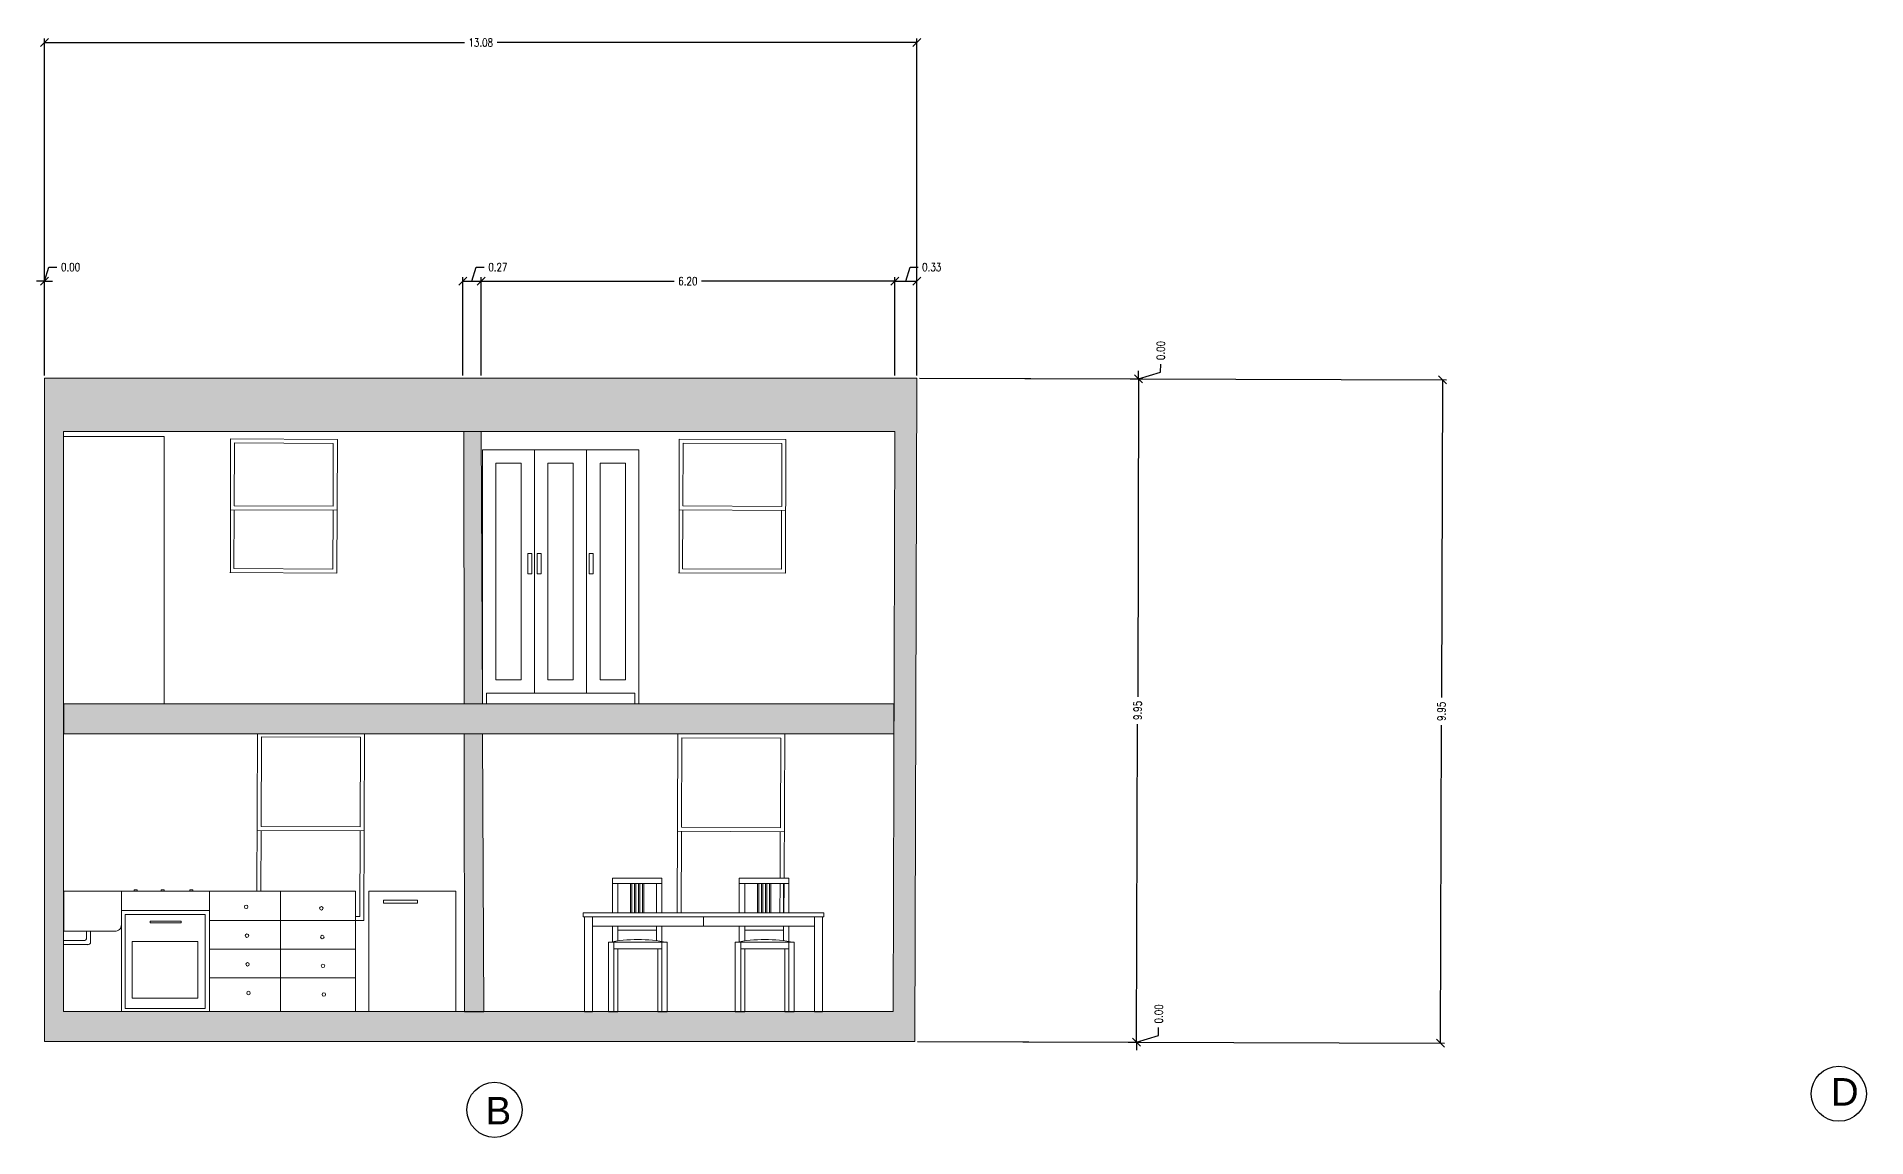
# Model space of a CAD drawing. Header units: inches. Extents: x 8.3 to 92.5, y 22.4 to 41.4.
# Drawn here: x 65.04 to 92.48, y 22.53 to 39.04 of the extents above; entities that cross this region are included whole.
import ezdxf

# ---------------------------------------------------------------- set-up
doc = ezdxf.new("R2010")
doc.units = ezdxf.units.IN
doc.header["$MEASUREMENT"] = 0
doc.layers.get('DEFPOINTS').update_dxf_attribs({"color": 210})
doc.layers.add('A-ELEV-MBE1', color=7, linetype='Continuous', lineweight=35)
doc.styles.add('E-ROMANS', font='romans.shx', dxfattribs={"width": 0.8})
doc.styles.get("Standard").update_dxf_attribs({"font": 'Arial.ttf'})
doc.dimstyles.new('E-0100_ARW_18', dxfattribs={"dimscale": 0.001, "dimtxt": 180, "dimasz": 180, "dimexe": 90, "dimexo": 60, "dimgap": 90, "dimtad": 0, "dimzin": 0, "dimdsep": 46, "dimtxsty": 'E-ROMANS', "dimblk": 'OPEN90', "dimcen": 90, "dimclrd": 256, "dimclre": 256, "dimclrt": 256, "dimadec": 0, "dimazin": 0, "dimtfac": 1, "dimtmove": 1, "dimatfit": 3, "dimldrblk": 'OPEN90', "dimfxl": 1, "dimtfill": 1, "dimtolj": 1, "dimtzin": 0, "dimarcsym": 0})

# ---------------------------------------------------------------- blocks, each defined once
blk = doc.blocks.new('_Oblique')
at = {"color": 0, "linetype": 'ByBlock', "lineweight": -2}
blk.add_line((-0.5, -0.5), (0.5, 0.5), dxfattribs=at)
blk = doc.blocks.new('*D167')
at = {"lineweight": -2, "transparency": 16777216}
for p, q in [((78.28, 33.915), (86.181, 33.891)), ((78.249, 23.966), (86.151, 23.942))]:
    blk.add_line(p, q, dxfattribs=at)
at = {"transparency": 16777216}
for p, q in [((86.121, 33.891), (86.107, 29.123)), ((86.091, 23.942), (86.106, 28.71))]:
    blk.add_line(p, q, dxfattribs=at)
at = {"layer": 'DEFPOINTS', "color": 0, "transparency": 16777216}
for p in [(78.24, 33.915), (78.209, 23.966), (86.091, 23.942)]:
    blk.add_point(p, dxfattribs=at)
at = {"transparency": 16777216, "xscale": 0.12, "yscale": 0.12, "zscale": 0.12}
for p, rotation in [((86.121, 33.891), 89.82543354438003), ((86.091, 23.942), 269.82543354438)]:
    blk.add_blockref('_Oblique', p, dxfattribs=dict(at, rotation=rotation))
at = {"lineweight": 9, "transparency": 16777216, "insert": (86.106, 28.917), "char_height": 0.12, "attachment_point": 5, "rotation": 89.8254, "style": 'E-ROMANS', "bg_fill": 3, "box_fill_scale": 1.25, "bg_fill_color": 256, "bg_fill_true_color": 13158600, "bg_fill_transparency": 0}
blk.add_mtext('\\A1;9.95', dxfattribs=at)
blk = doc.blocks.new('_Open90')
at = {"color": 0, "linetype": 'ByBlock', "lineweight": -2}
for p, q in [((0, 0), (-1, 0)), ((-0.5, 0.5), (0, 0)), ((0, 0), (-0.5, -0.5))]:
    blk.add_line(p, q, dxfattribs=at)
blk = doc.blocks.new('*D168')
at = {"lineweight": -2, "transparency": 16777216}
for p, q in [((65.157, 33.955), (65.157, 39.009)), ((78.24, 33.955), (78.24, 39.009))]:
    blk.add_line(p, q, dxfattribs=at)
at = {"transparency": 16777216}
for p, q in [((65.157, 38.949), (71.453, 38.949)), ((78.24, 38.949), (71.943, 38.949))]:
    blk.add_line(p, q, dxfattribs=at)
at = {"layer": 'DEFPOINTS', "color": 0, "transparency": 16777216}
for p in [(78.24, 38.949), (65.157, 33.915), (78.24, 33.915)]:
    blk.add_point(p, dxfattribs=at)
at = {"transparency": 16777216, "xscale": 0.12, "yscale": 0.12, "zscale": 0.12, "rotation": 180}
blk.add_blockref('_Oblique', (65.157, 38.949), dxfattribs=at)
at = {"transparency": 16777216, "xscale": 0.12, "yscale": 0.12, "zscale": 0.12}
blk.add_blockref('_Oblique', (78.24, 38.949), dxfattribs=at)
at = {"lineweight": 9, "transparency": 16777216, "insert": (71.698, 38.949), "char_height": 0.12, "attachment_point": 5, "style": 'E-ROMANS', "bg_fill": 3, "box_fill_scale": 1.25, "bg_fill_color": 256, "bg_fill_true_color": 13158600, "bg_fill_transparency": 0}
blk.add_mtext('\\A1;13.08', dxfattribs=at)
blk = doc.blocks.new('*D169')
at = {"transparency": 16777216}
for p, q in [((65.157, 35.371), (65.22, 35.581)), ((65.22, 35.581), (65.34, 35.581)), ((65.157, 35.371), (65.037, 35.371)), ((65.157, 35.371), (65.277, 35.371))]:
    blk.add_line(p, q, dxfattribs=at)
at = {"lineweight": -2, "transparency": 16777216}
blk.add_line((65.157, 33.955), (65.157, 35.431), dxfattribs=at)
blk.add_line((65.157, 33.955), (65.157, 35.431), dxfattribs=at)
at = {"layer": 'DEFPOINTS', "color": 0, "transparency": 16777216}
for p in [(65.157, 35.371), (65.157, 33.915), (65.157, 33.915)]:
    blk.add_point(p, dxfattribs=at)
at = {"transparency": 16777216, "xscale": 0.12, "yscale": 0.12, "zscale": 0.12}
blk.add_blockref('_Oblique', (65.157, 35.371), dxfattribs=at)
at = {"transparency": 16777216, "xscale": 0.12, "yscale": 0.12, "zscale": 0.12, "rotation": 180}
blk.add_blockref('_Oblique', (65.157, 35.371), dxfattribs=at)
at = {"lineweight": 9, "transparency": 16777216, "insert": (65.546, 35.581), "char_height": 0.12, "attachment_point": 5, "style": 'E-ROMANS', "bg_fill": 3, "box_fill_scale": 1.25, "bg_fill_color": 256, "bg_fill_true_color": 13158600, "bg_fill_transparency": 0}
blk.add_mtext('\\A1;0.00', dxfattribs=at)
blk = doc.blocks.new('*D147')
at = {"lineweight": -2, "transparency": 16777216}
for p, q in [((71.429, 33.955), (71.429, 35.431)), ((71.702, 33.955), (71.702, 35.431))]:
    blk.add_line(p, q, dxfattribs=at)
at = {"transparency": 16777216}
for p, q in [((71.566, 35.371), (71.629, 35.581)), ((71.629, 35.581), (71.749, 35.581)), ((71.429, 35.371), (71.702, 35.371))]:
    blk.add_line(p, q, dxfattribs=at)
at = {"layer": 'DEFPOINTS', "color": 0, "transparency": 16777216}
for p in [(71.429, 33.915), (71.702, 33.915)]:
    blk.add_point(p, dxfattribs=at)
at = {"transparency": 16777216, "xscale": 0.12, "yscale": 0.12, "zscale": 0.12, "rotation": 180}
blk.add_blockref('_Oblique', (71.429, 35.371), dxfattribs=at)
at = {"lineweight": 9, "transparency": 16777216, "insert": (71.955, 35.581), "char_height": 0.12, "attachment_point": 5, "style": 'E-ROMANS', "bg_fill": 3, "box_fill_scale": 1.25, "bg_fill_color": 256, "bg_fill_true_color": 13158600, "bg_fill_transparency": 0}
blk.add_mtext('\\A1;0.27', dxfattribs=at)
at = {"layer": 'DEFPOINTS', "color": 0, "transparency": 16777216}
blk.add_point((71.702, 35.371), dxfattribs=at)
at = {"transparency": 16777216, "xscale": 0.12, "yscale": 0.12, "zscale": 0.12}
blk.add_blockref('_Oblique', (71.702, 35.371), dxfattribs=at)
blk = doc.blocks.new('*D148')
at = {"lineweight": -2, "transparency": 16777216}
for p, q in [((71.702, 33.955), (71.702, 35.431)), ((77.906, 33.955), (77.906, 35.431))]:
    blk.add_line(p, q, dxfattribs=at)
at = {"transparency": 16777216}
for p, q in [((71.702, 35.371), (74.6, 35.371)), ((77.906, 35.371), (75.008, 35.371))]:
    blk.add_line(p, q, dxfattribs=at)
at = {"layer": 'DEFPOINTS', "color": 0, "transparency": 16777216}
for p in [(77.906, 35.371), (71.702, 33.915), (77.906, 33.915)]:
    blk.add_point(p, dxfattribs=at)
at = {"transparency": 16777216, "xscale": 0.12, "yscale": 0.12, "zscale": 0.12, "rotation": 180}
blk.add_blockref('_Oblique', (71.702, 35.371), dxfattribs=at)
at = {"transparency": 16777216, "xscale": 0.12, "yscale": 0.12, "zscale": 0.12}
blk.add_blockref('_Oblique', (77.906, 35.371), dxfattribs=at)
at = {"lineweight": 9, "transparency": 16777216, "insert": (74.804, 35.371), "char_height": 0.12, "attachment_point": 5, "style": 'E-ROMANS', "bg_fill": 3, "box_fill_scale": 1.25, "bg_fill_color": 256, "bg_fill_true_color": 13158600, "bg_fill_transparency": 0}
blk.add_mtext('\\A1;6.20', dxfattribs=at)
blk = doc.blocks.new('*D170')
at = {"lineweight": -2, "transparency": 16777216}
for p, q in [((77.906, 33.955), (77.906, 35.431)), ((78.24, 33.955), (78.24, 35.431))]:
    blk.add_line(p, q, dxfattribs=at)
at = {"transparency": 16777216}
for p, q in [((78.073, 35.371), (78.136, 35.581)), ((78.136, 35.581), (78.256, 35.581)), ((77.906, 35.371), (78.24, 35.371))]:
    blk.add_line(p, q, dxfattribs=at)
at = {"layer": 'DEFPOINTS', "color": 0, "transparency": 16777216}
for p in [(77.906, 33.915), (78.24, 33.915)]:
    blk.add_point(p, dxfattribs=at)
at = {"transparency": 16777216, "xscale": 0.12, "yscale": 0.12, "zscale": 0.12, "rotation": 180}
blk.add_blockref('_Oblique', (77.906, 35.371), dxfattribs=at)
at = {"lineweight": 9, "transparency": 16777216, "insert": (78.462, 35.581), "char_height": 0.12, "attachment_point": 5, "style": 'E-ROMANS', "bg_fill": 3, "box_fill_scale": 1.25, "bg_fill_color": 256, "bg_fill_true_color": 13158600, "bg_fill_transparency": 0}
blk.add_mtext('\\A1;0.33', dxfattribs=at)
at = {"layer": 'DEFPOINTS', "color": 0, "transparency": 16777216}
blk.add_point((78.24, 35.371), dxfattribs=at)
at = {"transparency": 16777216, "xscale": 0.12, "yscale": 0.12, "zscale": 0.12}
blk.add_blockref('_Oblique', (78.24, 35.371), dxfattribs=at)
blk = doc.blocks.new('*D177')
at = {"transparency": 16777216}
for p, q in [((81.895, 34.003), (81.896, 34.123)), ((81.565, 33.905), (81.565, 34.025)), ((81.565, 33.905), (81.895, 34.003)), ((81.565, 33.905), (81.565, 33.785))]:
    blk.add_line(p, q, dxfattribs=at)
at = {"lineweight": -2, "transparency": 16777216}
blk.add_line((78.28, 33.915), (81.625, 33.905), dxfattribs=at)
blk.add_line((78.28, 33.915), (81.625, 33.905), dxfattribs=at)
at = {"layer": 'DEFPOINTS', "color": 0, "transparency": 16777216}
for p in [(78.24, 33.915), (78.24, 33.915), (81.565, 33.905)]:
    blk.add_point(p, dxfattribs=at)
at = {"transparency": 16777216, "xscale": 0.12, "yscale": 0.12, "zscale": 0.12}
for rotation in [89.82543354438003, 269.8254335443801]:
    blk.add_blockref('_Oblique', (81.565, 33.905), dxfattribs=dict(at, rotation=rotation))
at = {"lineweight": 9, "transparency": 16777216, "insert": (81.896, 34.33), "char_height": 0.12, "attachment_point": 5, "rotation": 89.8254, "style": 'E-ROMANS', "bg_fill": 3, "box_fill_scale": 1.25, "bg_fill_color": 256, "bg_fill_true_color": 13158600, "bg_fill_transparency": 0}
blk.add_mtext('\\A1;0.00', dxfattribs=at)
blk = doc.blocks.new('*D149')
at = {"lineweight": -2, "transparency": 16777216}
for p, q in [((78.28, 33.915), (81.625, 33.905)), ((78.249, 23.966), (81.595, 23.956))]:
    blk.add_line(p, q, dxfattribs=at)
at = {"transparency": 16777216}
for p, q in [((81.565, 33.905), (81.551, 29.137)), ((81.535, 23.956), (81.549, 28.724))]:
    blk.add_line(p, q, dxfattribs=at)
at = {"layer": 'DEFPOINTS', "color": 0, "transparency": 16777216}
for p in [(78.24, 33.915), (78.209, 23.966), (81.535, 23.956)]:
    blk.add_point(p, dxfattribs=at)
at = {"transparency": 16777216, "xscale": 0.12, "yscale": 0.12, "zscale": 0.12}
for p, rotation in [((81.565, 33.905), 89.82543354438003), ((81.535, 23.956), 269.8254335443801)]:
    blk.add_blockref('_Oblique', p, dxfattribs=dict(at, rotation=rotation))
at = {"lineweight": 9, "transparency": 16777216, "insert": (81.55, 28.931), "char_height": 0.12, "attachment_point": 5, "rotation": 89.8254, "style": 'E-ROMANS', "bg_fill": 3, "box_fill_scale": 1.25, "bg_fill_color": 256, "bg_fill_true_color": 13158600, "bg_fill_transparency": 0}
blk.add_mtext('\\A1;9.95', dxfattribs=at)
blk = doc.blocks.new('*D150')
at = {"transparency": 16777216}
for p, q in [((81.865, 24.054), (81.865, 24.174)), ((81.535, 23.956), (81.534, 23.836)), ((81.535, 23.956), (81.535, 24.076)), ((81.535, 23.956), (81.865, 24.054))]:
    blk.add_line(p, q, dxfattribs=at)
at = {"lineweight": -2, "transparency": 16777216}
blk.add_line((78.249, 23.966), (81.595, 23.956), dxfattribs=at)
blk.add_line((78.249, 23.966), (81.595, 23.956), dxfattribs=at)
at = {"layer": 'DEFPOINTS', "color": 0, "transparency": 16777216}
for p in [(78.209, 23.966), (78.209, 23.966), (81.535, 23.956)]:
    blk.add_point(p, dxfattribs=at)
at = {"transparency": 16777216, "xscale": 0.12, "yscale": 0.12, "zscale": 0.12}
for rotation in [89.82543354438003, 269.8254335443801]:
    blk.add_blockref('_Oblique', (81.535, 23.956), dxfattribs=dict(at, rotation=rotation))
at = {"lineweight": 9, "transparency": 16777216, "insert": (81.866, 24.38), "char_height": 0.12, "attachment_point": 5, "rotation": 89.8254, "style": 'E-ROMANS', "bg_fill": 3, "box_fill_scale": 1.25, "bg_fill_color": 256, "bg_fill_true_color": 13158600, "bg_fill_transparency": 0}
blk.add_mtext('\\A1;0.00', dxfattribs=at)

msp = doc.modelspace()

# ---------------------------------------------------------------- hatches: boundary and pattern name
h = msp.add_hatch(color=0)
h.dxf.hatch_style = 1
h.set_gradient(color1=(51, 51, 51), color2=(51, 51, 51), tint=1)
h.paths.add_polyline_path([(65.157, 33.915), (65.157, 23.966), (78.209, 23.966), (78.24, 33.915)])
h.paths.add_polyline_path([(77.906, 33.115), (77.884, 24.415), (76.823, 24.415), (76.823, 24.411), (76.702, 24.411), (76.399, 24.411), (76.399, 24.411), (76.318, 24.411), (76.258, 24.411), (75.657, 24.411), (75.657, 24.411), (75.516, 24.411), (74.495, 24.411), (74.495, 24.411), (74.415, 24.411), (74.355, 24.411), (73.753, 24.411), (73.753, 24.411), (73.613, 24.411), (73.373, 24.411), (73.373, 24.411), (73.253, 24.411), (71.744, 24.412), (71.744, 24.411), (71.453, 24.411), (65.442, 24.415), (65.442, 33.115)], flags=16)
h.paths.add_polyline_path([(71.702, 33.115), (71.703, 32.841), (74.068, 32.841), (74.068, 29.031), (74.008, 29.031), (71.448, 29.031), (71.443, 33.115)], flags=0)
h.paths.add_polyline_path([(67.943, 33.003), (69.548, 32.997), (69.539, 30.991), (67.943, 30.998)], flags=0)
h.paths.add_polyline_path([(68.003, 32.943), (69.487, 32.937), (69.483, 31.994), (67.999, 32)], flags=0)
h.paths.add_polyline_path([(69.483, 31.934), (69.479, 31.052), (67.995, 31.058), (67.999, 31.94)], flags=0)
h.paths.add_polyline_path([(74.842, 28.582), (74.653, 28.582), (74.653, 28.582)], flags=0)
h.paths.add_polyline_path([(68.345, 27.13), (69.949, 27.123), (69.943, 25.78), (69.818, 25.78), (69.818, 24.918), (67.629, 24.918), (67.629, 25.928), (66.308, 25.928), (66.308, 25.618), (65.446, 25.618), (65.446, 26.22), (66.499, 26.22), (66.499, 26.238), (66.544, 26.238), (66.906, 26.236), (66.906, 26.238), (66.951, 26.238), (67.334, 26.235), (67.334, 26.238), (67.38, 26.238), (68.341, 26.231)], flags=0)
h.paths.add_polyline_path([(68.411, 28.534), (69.895, 28.528), (69.889, 27.184), (68.405, 27.19)], flags=0)
h.paths.add_polyline_path([(71.922, 32.641), (72.303, 32.641), (72.303, 29.392), (71.922, 29.392)], flags=0)
h.paths.add_polyline_path([(72.404, 31.283), (72.464, 31.283), (72.464, 30.982), (72.404, 30.982)], flags=0)
h.paths.add_polyline_path([(72.705, 32.641), (73.086, 32.641), (73.086, 29.392), (72.705, 29.392)], flags=0)
h.paths.add_polyline_path([(72.544, 31.283), (72.604, 31.283), (72.604, 30.982), (72.544, 30.982)], flags=0)
h.paths.add_polyline_path([(66.367, 25.868), (67.566, 25.868), (67.566, 24.46), (66.367, 24.46)], flags=0)
h.paths.add_polyline_path([(73.487, 32.641), (73.868, 32.641), (73.868, 29.392), (73.487, 29.392)], flags=0)
h.paths.add_polyline_path([(66.738, 25.77), (67.207, 25.77), (67.207, 25.745), (66.738, 25.745)], flags=0)
h.paths.add_polyline_path([(69.818, 25.349), (69.818, 25.349), (67.629, 25.349), (67.629, 25.349)], flags=0)
h.paths.add_polyline_path([(73.326, 31.283), (73.386, 31.283), (73.386, 30.982), (73.326, 30.982)], flags=0)
h.paths.add_polyline_path([(66.472, 25.467), (67.455, 25.467), (67.455, 24.614), (66.472, 24.614)], flags=0)
h.paths.add_polyline_path([(70.24, 26.087), (70.747, 26.087), (70.747, 26.038), (70.24, 26.038)], flags=0)
h.paths.add_polyline_path([(74.672, 33.001), (76.276, 32.994), (76.268, 30.989), (74.672, 30.995)], flags=0)
h.paths.add_polyline_path([(74.732, 32.94), (76.216, 32.934), (76.212, 31.992), (74.728, 31.998)], flags=0)
h.paths.add_polyline_path([(76.211, 31.932), (76.208, 31.049), (74.724, 31.055), (74.727, 31.938)], flags=0)
h.paths.add_polyline_path([(74.713, 28.522), (76.197, 28.516), (76.192, 27.172), (74.708, 27.178)], flags=0)
h.paths.add_polyline_path([(76.843, 25.835), (75.038, 25.835), (75.038, 25.694), (76.702, 25.694)], flags=0)
h = msp.add_hatch(color=0)
h.dxf.hatch_style = 1
h.set_gradient(color1=(51, 51, 51), color2=(51, 51, 51), tint=1)
h.paths.add_polyline_path([(71.724, 28.582), (71.448, 28.582), (71.453, 24.415), (71.744, 24.415)])
h.paths.add_polyline_path([(71.448, 29.031), (71.722, 29.031), (71.702, 33.115), (71.443, 33.115)])
h = msp.add_hatch(color=0)
h.dxf.hatch_style = 1
h.set_gradient(color1=(51, 51, 51), color2=(51, 51, 51), tint=1)
h.paths.add_polyline_path([(65.444, 29.031), (65.444, 28.582), (77.895, 28.582), (77.895, 29.031)])

# ---------------------------------------------------------------- linework, layer by layer
at = {"color": 0, "lineweight": 20}
for p, q in [((65.157, 33.915), (65.157, 23.966)), ((78.24, 33.915), (65.157, 33.915)), ((78.209, 23.966), (78.24, 33.915)), ((65.442, 33.115), (65.442, 24.415)), ((77.906, 33.115), (65.442, 33.115)), ((77.884, 24.415), (77.906, 33.115)), ((65.442, 24.415), (77.884, 24.415)), ((65.157, 23.966), (78.209, 23.966))]:
    msp.add_line(p, q, dxfattribs=at)
at = {"color": 0, "lineweight": 5}
for p, q in [((67.943, 33.003), (67.943, 30.998)), ((69.548, 32.997), (69.539, 30.991)), ((74.672, 33.001), (74.672, 30.995)), ((76.276, 32.994), (76.268, 30.989)), ((72.504, 29.191), (72.504, 32.841)), ((73.286, 29.191), (73.286, 32.841)), ((66.308, 26.22), (69.818, 26.22)), ((67.629, 26.22), (67.629, 24.412)), ((68.693, 24.411), (68.693, 26.22)), ((69.818, 26.22), (69.818, 24.41)), ((70.019, 26.22), (71.322, 26.22)), ((70.019, 26.22), (70.019, 24.411)), ((71.322, 26.22), (71.322, 24.411)), ((74.415, 26.336), (73.673, 26.336)), ((73.753, 25.895), (73.753, 26.336)), ((73.944, 25.895), (73.944, 26.336)), ((73.964, 25.895), (73.964, 26.336)), ((74.004, 25.895), (74.004, 26.336)), ((74.024, 25.895), (74.024, 26.336)), ((74.064, 25.895), (74.064, 26.336)), ((74.084, 25.895), (74.084, 26.336)), ((74.124, 25.895), (74.124, 26.336)), ((74.144, 25.895), (74.144, 26.336)), ((74.335, 25.895), (74.335, 26.336)), ((76.318, 26.336), (75.576, 26.336)), ((75.657, 25.895), (75.657, 26.336)), ((75.847, 25.895), (75.847, 26.336)), ((75.867, 25.895), (75.867, 26.336)), ((75.907, 25.895), (75.907, 26.336)), ((75.927, 25.895), (75.927, 26.336)), ((75.968, 25.895), (75.968, 26.336)), ((75.988, 25.895), (75.988, 26.336)), ((76.028, 25.895), (76.028, 26.336)), ((76.048, 25.895), (76.048, 26.336)), ((76.238, 25.895), (76.238, 26.336)), ((66.308, 25.928), (67.629, 25.928)), ((75.038, 25.694), (75.038, 25.835)), ((66.308, 25.718), (66.308, 24.411)), ((67.629, 25.78), (69.818, 25.78)), ((73.673, 25.694), (73.673, 25.464)), ((73.753, 25.694), (73.753, 25.476)), ((73.753, 25.634), (74.335, 25.634)), ((74.335, 25.694), (74.335, 25.478)), ((74.415, 25.694), (74.415, 25.467)), ((75.576, 25.694), (75.576, 25.464)), ((75.657, 25.694), (75.657, 25.476)), ((75.657, 25.634), (76.238, 25.634)), ((76.238, 25.694), (76.238, 25.478)), ((76.318, 25.694), (76.318, 25.467)), ((67.629, 25.349), (69.818, 25.349)), ((67.629, 25.349), (69.818, 25.349)), ((73.693, 25.353), (73.693, 25.454)), ((74.415, 25.353), (74.415, 25.454)), ((75.597, 25.353), (75.597, 25.454)), ((76.318, 25.353), (76.318, 25.454)), ((67.629, 24.918), (69.818, 24.918))]:
    msp.add_line(p, q, dxfattribs=at)
at = {"color": 0, "lineweight": 20}
for points in [[(65.442, 33.115), (77.906, 33.115)], [(71.448, 29.031), (71.443, 33.115)], [(65.444, 29.031), (77.896, 29.031)], [(77.895, 28.582), (65.444, 28.582)], [(71.724, 28.582), (71.744, 24.411), (71.453, 24.411), (71.448, 28.582)]]:
    msp.add_lwpolyline(points, dxfattribs=at)
at = {"color": 0, "lineweight": 5}
for points in [[(66.948, 29.031), (66.948, 33.042), (65.442, 33.042)], [(71.722, 29.031), (71.722, 32.841), (74.068, 32.841), (74.068, 29.031)], [(71.922, 29.392), (71.922, 32.641), (72.303, 32.641), (72.303, 29.392), (71.922, 29.392)], [(72.705, 29.392), (72.705, 32.641), (73.086, 32.641), (73.086, 29.392), (72.705, 29.392)], [(73.487, 29.392), (73.487, 32.641), (73.868, 32.641), (73.868, 29.392), (73.487, 29.392)], [(72.464, 31.283), (72.404, 31.283), (72.404, 30.982), (72.464, 30.982), (72.464, 31.283)], [(72.604, 31.283), (72.544, 31.283), (72.544, 30.982), (72.604, 30.982), (72.604, 31.283)], [(73.386, 31.283), (73.326, 31.283), (73.326, 30.982), (73.386, 30.982), (73.386, 31.283)], [(71.722, 29.031), (71.782, 29.031), (71.782, 29.191), (74.008, 29.191), (74.008, 29.031), (74.068, 29.031)], [(74.415, 25.895), (74.415, 26.416), (73.673, 26.416), (73.673, 25.895)], [(76.318, 25.895), (76.318, 26.416), (75.576, 26.416), (75.576, 25.895)], [(66.308, 25.71), (66.308, 26.22), (65.446, 26.22), (65.446, 25.618)], [(73.233, 25.895), (73.233, 25.835), (76.843, 25.835), (76.843, 25.895), (73.233, 25.895)], [(73.253, 25.835), (73.253, 24.411), (73.373, 24.411), (73.373, 25.835)], [(76.702, 25.835), (76.702, 24.411), (76.823, 24.411), (76.823, 25.835)], [(65.446, 25.618), (66.217, 25.618)], [(65.787, 25.618), (65.787, 25.518)], [(65.847, 25.618), (65.847, 25.458)], [(73.373, 25.694), (76.702, 25.694)], [(65.747, 25.478), (65.446, 25.478)], [(65.807, 25.418), (65.446, 25.418)], [(73.613, 24.411), (73.613, 25.454), (74.495, 25.454), (74.495, 24.411), (74.415, 24.411), (74.415, 25.353), (73.693, 25.353), (73.693, 24.411), (73.613, 24.411)], [(73.673, 24.411), (73.753, 24.411), (73.753, 25.353)], [(74.355, 25.353), (74.355, 24.411), (74.435, 24.411)], [(75.516, 24.411), (75.516, 25.454), (76.399, 25.454), (76.399, 24.411), (76.318, 24.411), (76.318, 25.353), (75.597, 25.353), (75.597, 24.411), (75.516, 24.411)], [(75.576, 24.411), (75.657, 24.411), (75.657, 25.353)], [(76.258, 25.353), (76.258, 24.411), (76.339, 24.411)]]:
    msp.add_lwpolyline(points, dxfattribs=at)
at = {"color": 0, "lineweight": 9}
msp.add_lwpolyline([(71.702, 33.115), (71.722, 29.031)], dxfattribs=at)
at = {"color": 0, "lineweight": 20}
msp.add_lwpolyline([(65.444, 29.031), (77.895, 29.031), (77.895, 28.582), (65.444, 28.582)], close=True, dxfattribs=at)
at = {"color": 0, "lineweight": 5}
for points in [[(66.499, 26.22), (66.544, 26.22), (66.544, 26.238), (66.499, 26.238)], [(66.906, 26.22), (66.951, 26.22), (66.951, 26.238), (66.906, 26.238)], [(67.334, 26.22), (67.38, 26.22), (67.38, 26.238), (67.334, 26.238)], [(70.24, 26.087), (70.747, 26.087), (70.747, 26.038), (70.24, 26.038)], [(66.367, 25.868), (67.566, 25.868), (67.566, 24.46), (66.367, 24.46)], [(66.738, 25.77), (67.207, 25.77), (67.207, 25.745), (66.738, 25.745)], [(66.472, 25.467), (67.455, 25.467), (67.455, 24.614), (66.472, 24.614)]]:
    msp.add_lwpolyline(points, close=True, dxfattribs=at)
for centre in [(68.179, 25.986), (69.308, 25.963), (68.192, 25.554), (69.321, 25.532), (68.201, 25.124), (69.331, 25.101)]:
    msp.add_circle(centre, 0.0262, dxfattribs=at)
at = {"color": 0, "lineweight": 9}
for centre in [(68.215, 24.692), (69.344, 24.67)]:
    msp.add_circle(centre, 0.0262, dxfattribs=at)
at = {"color": 0}
for centre in [(71.904, 22.94), (92.066, 23.181)]:
    msp.add_circle(centre, 0.413, dxfattribs=at)
at = {"color": 0, "lineweight": 5}
for centre, radius, start, end in [((66.213, 25.714), 0.0958, 267.2925, 2.3824), ((65.746, 25.519), 0.0408, 270.9858, 359.3784), ((65.806, 25.458), 0.0408, 270.9858, 359.3784), ((74.054, 23.106), 2.388, 79.3552, 100.6448), ((75.958, 23.106), 2.388, 79.3552, 100.6448)]:
    msp.add_arc(centre, radius, start, end, dxfattribs=at)
at = {"layer": 'A-ELEV-MBE1', "color": 0, "lineweight": 5}
for p, q in [((69.548, 32.997), (67.943, 33.003)), ((68.003, 32.943), (67.999, 32)), ((69.487, 32.937), (68.003, 32.943)), ((69.487, 32.937), (69.483, 31.994)), ((76.276, 32.994), (74.672, 33.001)), ((74.732, 32.94), (74.728, 31.998)), ((76.216, 32.934), (74.732, 32.94)), ((76.216, 32.934), (76.212, 31.992)), ((67.999, 31.94), (67.995, 31.058)), ((69.483, 31.934), (69.479, 31.052)), ((74.727, 31.938), (74.724, 31.055)), ((76.211, 31.932), (76.208, 31.049)), ((69.479, 31.052), (67.995, 31.058)), ((76.208, 31.049), (74.724, 31.055)), ((69.539, 30.991), (67.935, 30.998)), ((76.268, 30.989), (74.663, 30.995)), ((68.351, 28.582), (68.341, 26.22)), ((69.955, 28.582), (69.943, 25.78)), ((74.653, 28.582), (74.642, 25.895)), ((76.258, 28.576), (74.653, 28.582)), ((76.258, 28.576), (76.249, 26.416)), ((68.411, 28.534), (68.405, 27.19)), ((69.895, 28.528), (69.889, 27.184)), ((74.713, 28.522), (74.708, 27.178)), ((76.197, 28.516), (74.713, 28.522)), ((76.197, 28.516), (76.192, 27.172)), ((68.405, 27.13), (68.401, 26.22)), ((69.889, 27.124), (69.884, 25.84)), ((74.707, 27.118), (74.702, 25.895)), ((76.191, 27.112), (76.188, 26.416)), ((76.188, 26.336), (76.186, 25.895)), ((76.248, 26.336), (76.246, 25.895)), ((69.884, 25.84), (69.818, 25.841)), ((74.702, 25.835), (74.702, 25.835)), ((76.186, 25.835), (76.186, 25.828)), ((69.943, 25.78), (69.818, 25.78))]:
    msp.add_line(p, q, dxfattribs=at)
at = {"layer": 'A-ELEV-MBE1', "color": 0, "lineweight": 9}
msp.add_line((69.895, 28.528), (68.411, 28.534), dxfattribs=at)
at = {"layer": 'A-ELEV-MBE1', "color": 0, "lineweight": 5}
for points in [[(67.939, 31.941), (69.543, 31.934)], [(67.999, 32), (69.483, 31.994)], [(74.667, 31.938), (76.272, 31.931)], [(74.728, 31.998), (76.212, 31.992)], [(68.405, 27.19), (69.889, 27.184)], [(74.708, 27.178), (76.192, 27.172)], [(68.345, 27.13), (69.949, 27.123)], [(74.647, 27.118), (76.251, 27.112)]]:
    msp.add_lwpolyline(points, dxfattribs=at)

# ---------------------------------------------------------------- texts
at = {"color": 0, "char_height": 0.413, "attachment_point": 1}
for s, insert in [('D', (91.947, 23.417)), ('B', (71.77, 23.134))]:
    msp.add_mtext_dynamic_manual_height_columns(s, width=2.13344, gutter_width=1, heights=[0], dxfattribs=dict(at, insert=insert))

# ---------------------------------------------------------------- next in the draw order: dimensions: what is measured, and where the dimension line sits
at = {"lineweight": 9}
dim = msp.add_aligned_dim(p1=(78.24, 33.915), p2=(78.209, 23.966), distance=7.882, dimstyle='E-0100_ARW_18', override={"dimtxt": 120, "dimasz": 120, "dimexe": 60, "dimexo": 40, "dimgap": 60, "dimblk": 'Oblique', "dimcen": 60, "dimlwd": 65535}, dxfattribs=at)
dim.commit()
dim.dimension.update_dxf_attribs({"geometry": '*D167', "text_midpoint": (86.106, 28.917)})

# ---------------------------------------------------------------- next in the draw order: dimensions: what is measured, and where the dimension line sits
dim = msp.add_linear_dim(base=(78.24, 38.949), p1=(65.157, 33.915), p2=(78.24, 33.915), dimstyle='E-0100_ARW_18', override={"dimtxt": 120, "dimasz": 120, "dimexe": 60, "dimexo": 40, "dimgap": 60, "dimblk": 'Oblique', "dimcen": 60, "dimlwd": 65535}, dxfattribs=at)
dim.commit()
dim.dimension.update_dxf_attribs({"geometry": '*D168', "text_midpoint": (71.698, 38.949)})

# ---------------------------------------------------------------- next in the draw order: dimensions: what is measured, and where the dimension line sits
for base, p1, p2, picture, middle in [((65.1567668, 35.371313696), (65.1567668, 33.91540724), (65.1567668, 33.91540724), '*D169', (65.3997668, 35.581313696)), ((71.702, 35.371), (71.429, 33.915), (71.702, 33.915), '*D147', (71.809, 35.581))]:
    dim = msp.add_linear_dim(base=base, p1=p1, p2=p2, dimstyle='E-0100_ARW_18', override={"dimtxt": 120, "dimasz": 120, "dimexe": 60, "dimexo": 40, "dimgap": 60, "dimblk": 'Oblique', "dimcen": 60, "dimlwd": 65535}, dxfattribs=at)
    dim.commit()
    dim.dimension.update_dxf_attribs({"geometry": picture, "text_midpoint": middle})

# ---------------------------------------------------------------- next in the draw order: dimensions: what is measured, and where the dimension line sits
dim = msp.add_linear_dim(base=(77.906, 35.371), p1=(71.702, 33.915), p2=(77.906, 33.915), dimstyle='E-0100_ARW_18', override={"dimtxt": 120, "dimasz": 120, "dimexe": 60, "dimexo": 40, "dimgap": 60, "dimblk": 'Oblique', "dimcen": 60, "dimlwd": 65535}, dxfattribs=at)
dim.commit()
dim.dimension.update_dxf_attribs({"geometry": '*D148', "text_midpoint": (74.804, 35.371)})

# ---------------------------------------------------------------- next in the draw order: dimensions: what is measured, and where the dimension line sits
dim = msp.add_linear_dim(base=(78.24, 35.371), p1=(77.906, 33.915), p2=(78.24, 33.915), dimstyle='E-0100_ARW_18', override={"dimtxt": 120, "dimasz": 120, "dimexe": 60, "dimexo": 40, "dimgap": 60, "dimblk": 'Oblique', "dimcen": 60, "dimlwd": 65535}, dxfattribs=at)
dim.commit()
dim.dimension.update_dxf_attribs({"geometry": '*D170', "text_midpoint": (78.316, 35.581)})

# ---------------------------------------------------------------- next in the draw order: dimensions: what is measured, and where the dimension line sits
dim = msp.add_linear_dim(base=(81.565055947, 33.905275708), p1=(78.23971947, 33.91540724), p2=(78.23971947, 33.91540724), angle=89.825433544, dimstyle='E-0100_ARW_18', override={"dimtxt": 120, "dimasz": 120, "dimexe": 60, "dimexo": 40, "dimgap": 60, "dimblk": 'Oblique', "dimcen": 60, "dimlwd": 65535}, dxfattribs=at)
dim.commit()
dim.dimension.update_dxf_attribs({"geometry": '*D177', "text_midpoint": (81.89590446, 34.183268984)})

# ---------------------------------------------------------------- next in the draw order: dimensions: what is measured, and where the dimension line sits
dim = msp.add_linear_dim(base=(81.535, 23.956), p1=(78.24, 33.915), p2=(78.209, 23.966), angle=89.8254, dimstyle='E-0100_ARW_18', override={"dimtxt": 120, "dimasz": 120, "dimexe": 60, "dimexo": 40, "dimgap": 60, "dimblk": 'Oblique', "dimcen": 60, "dimlwd": 65535}, dxfattribs=at)
dim.commit()
dim.dimension.update_dxf_attribs({"geometry": '*D149', "text_midpoint": (81.55, 28.931)})

# ---------------------------------------------------------------- next in the draw order: dimensions: what is measured, and where the dimension line sits
dim = msp.add_linear_dim(base=(81.534742219, 23.955808113), p1=(78.209405742, 23.965939645), p2=(78.209405742, 23.965939645), angle=89.825433544, dimstyle='E-0100_ARW_18', override={"dimtxt": 120, "dimasz": 120, "dimexe": 60, "dimexo": 40, "dimgap": 60, "dimblk": 'Oblique', "dimcen": 60, "dimlwd": 65535}, dxfattribs=at)
dim.commit()
dim.dimension.update_dxf_attribs({"geometry": '*D150', "text_midpoint": (81.865590732, 24.233801389)})

doc.saveas('drawing.dxf')
